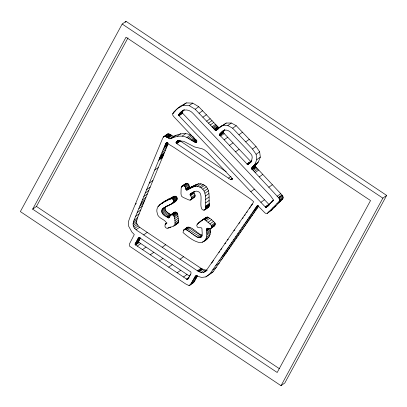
<?xml version="1.0" encoding="UTF-8"?>
<svg xmlns="http://www.w3.org/2000/svg" width="407" height="407" viewBox="0 0 407 407"><rect width="100%" height="100%" fill="white"/><g stroke="black" fill="none" stroke-linecap="round" stroke-linejoin="round"><path stroke-width="0.61" d="M206.731 231.161C205.703 227.243 208.063 228.52 210.383 228.714L214.575 225.793L215.318 223.697C213.441 220.965 210.505 218.483 207.489 216.987C203.5 218.793 199.247 221.718 196.693 225.224L197.192 226.816L197.894 227.482C199.099 228.342 202.081 226.679 201.994 229.034C201.841 231.771 203.124 235.195 200.834 237.291C195.767 240.685 184.376 222.843 183.013 232.529C187.963 236.767 193.844 241.738 200.458 242.735C206.863 241.31 211.813 235.302 210.266 228.627L206.731 231.161C206.96 234.605 207.117 238.548 204.273 241.041M204.38 210.053C206.12 209.529 205.754 207.484 205.733 206.084C205.128 199.944 207.056 191.85 201.083 187.8L204.619 185.271C210.719 189.479 208.618 197.812 209.274 204.121C210.129 207.382 206.329 208.43 204.38 210.053L203.164 210.058L202.203 209.574C198.367 204.746 204.95 191.677 196.26 191.127C194.149 191.926 192.023 192.979 190.186 194.256C189.789 195.782 191.962 196.79 191.712 198.402L190.827 199.868L190.054 200.142L188.721 199.898L183.018 197.344L181.369 196.042L180.978 193.59L181.161 187.79L181.944 186.177L186.548 183.247L188.543 184.076L189.509 187.011L190.15 187.5L196.667 184.376L198.697 183.776L200.992 183.811L204.614 185.266M176.195 142.114L176.994 141.387L179.36 140.873L183.715 141.295L194.648 146.968L201.938 148.713L204.187 149.735L207.356 152.238L231.736 178.001C232.621 178.688 231.573 180.23 230.637 179.589L176.786 143.62C174.791 142.491 177.635 141.005 178.648 140.44M211.045 228.327L211.788 226.231C210.302 223.494 207.097 221.805 204.848 219.846L208.404 217.328M257.784 205.906L256.273 206.99L257.153 205.845L258.094 205.932L264.962 212.922L266.122 213.533L267.226 213.395L279.136 201.465L279.68 199.751L278.785 197.914L251.796 168.92L251.847 167.776L254.818 164.53L258.348 161.996L260.312 157.133L259.651 151.78L256.013 146.51L249.257 139.301L236.192 125.677L231.349 123.011L226.267 123.046L218.783 127.905L216.387 130.347L215.552 130.474L195.197 109.264L189.189 105.642L182.804 105.433L177.299 108.598L173.54 112.449L172.69 113.782L172.751 115.13L173.728 116.585L195.421 139.555C197.644 140.883 196.449 143.702 194.337 141.88C192.201 140.853 190.313 139.387 188.248 138.243C182.367 134.422 175.641 136.487 169.831 138.833C167.76 138.054 164.362 134.396 162.82 137.917L130.505 215.832L128.49 221.484L128.622 226.155L131.837 231.98L134.295 234.58L129.538 243.768L129.594 246.194L185.556 283.888L189.026 285.607L193.605 282.575L197.609 275.712M267.226 213.395L272.197 209.615L276.002 205.774L282.667 198.931L283.211 197.217L282.316 195.38L255.326 166.387L255.377 165.242L258.348 161.996M219.622 134.564C220.162 133.237 221.606 132.387 222.543 131.313C225.208 128.841 229.238 130.388 231.181 132.997C237.754 140.028 244.587 146.835 250.956 154.05C254.065 156.843 250.834 164.423 247.064 164.041L219.816 135.185L219.622 134.564L223.163 131.924L224.043 130.789L220.385 133.46M223.163 131.924L223.412 132.738L251.068 161.793M267.043 206.608L266.203 207.311L265.278 206.965L179.039 115.741C177.905 113.207 182.361 111.376 183.755 109.936M265.695 207.265L269.225 204.731L182.57 113.207L182.336 112.184L183.389 110.684L179.853 113.217M190.827 199.868L194.358 197.329L195.243 195.869L193.64 191.921M133.043 223.936L134.015 220.218L159.147 159.249L165.817 143.406L166.509 142.888L174.191 147.548L217.313 176.307L250.229 198.779L253.566 201.567L253.022 202.91L206.746 269.877L205.189 271.688L203.241 272.558L200.992 272.522L198.051 271.21L143.666 234.905C139.998 231.776 132.982 229.818 133.043 223.936L136.574 221.403L137.546 217.684L168.177 143.64L164.647 146.174M169.495 217.048C169.256 218.64 167.526 217.536 166.845 216.9C162.586 215.547 158.949 209.661 164.637 207.336M171.342 214.998C168.834 213.11 164.225 211.574 165.242 207.641L161.711 210.175M163.121 208.425C166.453 205.571 180.143 202.371 176.475 196.769C173.911 194.892 171.255 198.463 168.819 198.947C163.553 202.03 154.609 205.662 157.275 213.354C157.911 218.513 164.916 219.083 166.478 222.95C164.591 224.369 164.123 227.635 166.967 228.342L169.683 227.645L174.639 225.59C175.305 222.95 175.702 213.416 170.66 214.815L169.551 216.814M174.639 225.59L178.622 222.4L177.757 214.479L177.076 212.922L175.636 212.088L174.191 212.281L167.323 217.216M135.109 244.063L138.436 237.82L139.499 237.683L190.807 271.962L191.122 273.087L187.907 279.014L187.373 279.344L186.61 279.095L135.414 244.872L135.109 244.063L138.639 241.529L140.273 238.37L136.742 240.903M172.563 203.302C174.547 202.131 173.931 198.992 171.662 198.682C167.191 199.791 163.197 202.772 159.234 205.082M254.818 164.53L256.776 159.666L256.12 154.319L252.482 149.043L232.662 128.21L227.818 125.544L222.736 125.58L218.783 127.905M176.18 142.145L178.419 140.512M184.814 184.61L185.475 183.643M190.074 285.109L195.752 275.666L201.602 277.447L205.891 276.872L213.187 271.713L258.252 206.715L254.721 209.249L209.656 274.247M122.181 24.033L20.35 211.584L281.023 385.694L284.819 382.967L386.65 195.416L125.977 21.306L122.181 24.033L382.855 198.143L386.65 195.416M125.371 22.421L125.977 21.306M32.662 209.157L126.007 37.235L370.538 200.565L277.192 372.486L32.662 209.157L36.462 206.435L127.986 37.861M281.023 385.694L382.855 198.143M186.665 228.185C190.654 224.14 197.7 234.839 202.365 235.205L198.835 237.739M254.721 209.249L256.105 207.239L258.119 205.789M173.641 212.993L174.191 212.281M162.078 203.322L162.764 202.549M267.287 206.349L273.535 199.979L270.436 195.706L192.979 113.334C190.41 110.358 185.76 108.72 182.239 111.019M224.176 130.652L224.639 130.169L221.108 132.702M179.604 107.306L180.83 106.064L186.335 102.9L192.72 103.108L198.728 106.731L218.686 127.661L219.526 127.991M222.314 125.371L218.264 128.419M166.809 134.595C168.9 132.372 171.322 135.77 173.362 136.299C179.172 133.954 185.897 131.888 191.778 135.709L188.248 138.243M201.857 220.452L199.603 222.37M177.299 108.598L180.83 106.064M176.073 109.839L177.081 109.117M174.852 111.096L175.86 110.373M182.804 105.433L186.335 102.9M173.636 112.357L174.644 111.635M173.54 112.449L175.056 111.365M172.69 113.782L173.697 113.06M189.189 105.642L192.72 103.108M181.013 111.971L183.537 110.165M183.532 110.358L184.539 109.636M178.871 114.581L182.402 112.047M178.805 114.718L182.336 112.184M178.765 114.866L182.295 112.327M178.749 115.013L182.28 112.48M178.759 115.166L182.29 112.632M178.795 115.323L182.326 112.785M178.851 115.471L182.387 112.937M178.938 115.613L182.468 113.08M179.039 115.741L182.57 113.207M195.197 109.264L198.728 106.731M163.812 136.604L167.343 134.071M163.278 137.128L167.943 133.817M165.125 136.36L168.656 133.827M165.959 136.63L169.49 134.096M199.094 113.263L202.625 110.729M166.738 137.047L170.268 134.513M166.824 137.098L170.355 134.564M166.911 137.154L170.441 134.62M167.053 137.24L170.589 134.707M167.46 137.495L170.991 134.956M167.837 137.749L171.367 135.216M168.376 138.182L171.907 135.648M169.831 138.833L173.362 136.299M171.072 138.701L174.603 136.167M172.624 137.861L176.155 135.328M165.898 143.239L166.911 142.511M165.817 143.406L166.824 142.684M165.725 143.63L167.236 142.542M165.629 143.849L167.145 142.765M165.552 144.032L167.063 142.949M202.89 117.252L206.42 114.718M165.39 144.414L167.409 142.964M165.227 144.795L167.75 142.984M177.279 136.147L180.81 133.613M165.064 145.177L168.091 143.005M164.235 147.176L167.765 144.643M163.818 148.173L167.348 145.64M182.194 136.111L185.724 133.577M163.029 150.066L166.565 147.532M176.368 141.784L177.533 140.893M176.267 141.957L177.778 140.868M162.042 152.432L165.578 149.893M176.073 142.44L178.597 140.629M176.063 142.638L179.09 140.466M176.094 142.832L179.121 140.659M176.165 143.025L179.696 140.491M206.624 121.23L210.154 118.696M176.272 143.198L179.802 140.664L226.195 171.729M176.414 143.356L179.945 140.822M161.04 154.792L164.57 152.259M176.786 143.62L180.316 141.087M160.317 156.446L163.884 153.836M160.297 156.481L163.828 153.948M186.833 137.53L190.364 134.997M160.063 157.061L163.599 154.528M159.829 157.641L163.36 155.108M159.585 158.216L163.115 155.683M208.455 123.179L211.986 120.645M159.417 158.613L162.948 156.079M159.279 158.928L162.815 156.395M159.147 159.249L162.678 156.715M158.715 160.302L162.245 157.768M189.642 139.072L193.177 136.538M210.2 125.035L213.731 122.502M190.98 139.922L194.007 137.749M191.728 140.395L194.755 138.222M192.486 140.868L195.009 139.057M211.95 126.887L215.481 124.354M193.228 141.31L195.752 139.499M212.703 127.681L216.234 125.147M193.783 141.605L196.306 139.794M154.706 170.065L158.237 167.531M194.337 141.88L196.357 140.43M213.395 128.393L216.926 125.86M194.856 142.119L196.876 140.674M195.095 142.231L196.606 141.143M195.335 142.343L196.846 141.254M214.102 129.121L217.633 126.587M195.574 142.46L196.586 141.733M195.909 142.536L196.917 141.814M214.474 129.497L218.004 126.964M214.81 129.843L218.34 127.31M215.155 130.194L218.686 127.661M215.552 130.474L218.579 128.302M216.962 129.757L217.969 129.029M222.736 125.58L226.267 123.046M215.995 130.525L218.193 128.958M227.818 125.544L231.349 123.011M149.359 183.079L152.89 180.545M222.543 131.313L224.557 129.869M222.242 131.583L224.262 130.133M221.667 132.133L224.695 129.96M221.388 132.417L224.918 129.879M220.645 133.191L224.354 130.464M219.983 133.867L223.784 131.059M219.729 134.168L223.382 131.471M219.683 134.259L223.214 131.726M219.653 134.356L223.184 131.822M219.622 134.671L223.153 132.138M219.638 134.778L223.168 132.244M219.668 134.885L223.199 132.351M219.704 134.992L223.234 132.458M219.755 135.093L223.285 132.555M219.816 135.185L223.346 132.651M219.882 135.277L223.412 132.738M220.67 136.106L224.201 133.572M146.683 189.586L150.214 187.052M232.662 128.21L236.192 125.677M145.253 193.035L148.784 190.496M143.829 196.479L147.359 193.946M224.15 139.794L227.681 137.261M135.368 204.192L136.376 203.469M142.399 199.929L145.93 197.395M141.412 202.32L144.943 199.786M140.644 204.197L144.175 201.663M238.99 134.742L242.521 132.209M139.881 206.059L143.412 203.525M138.858 208.572L142.389 206.039M229.467 145.416L232.997 142.882M137.271 212.444L140.802 209.91M135.653 216.341L139.184 213.807M134.015 220.218L137.546 217.684M181.547 186.599L185.979 183.364M181.944 186.177L186.548 183.247M181.283 187.144L182.29 186.421M183.018 185.78L183.628 185.831L187.159 183.298M133.323 222.186L136.854 219.648M245.721 141.834L249.257 139.301M183.628 185.831L184.274 186.06L187.805 183.526M184.274 186.06L185.012 186.61L188.543 184.076M162.032 203.271L165.563 200.737M157.855 206.634L159.371 205.545M165.288 201.48L168.819 198.947M201.058 187.785C196.657 184.519 191.661 187.423 187.627 189.738C186.08 190.903 185.511 188.533 185.5 187.434L189.031 184.9M168.615 199.817L172.146 197.283M235.516 151.816L239.046 149.283M133.16 225.519L136.691 222.98L136.574 221.403M170.157 199.074L173.687 196.54M170.37 198.967L174.13 196.327M170.904 198.733L174.435 196.199M171.662 198.682L175.193 196.149M185.78 188.614L189.316 186.08M172.365 198.911L175.895 196.378M185.872 189.296L189.403 186.757M133.689 226.999L137.22 224.466L136.691 222.98M185.979 189.545L189.509 187.011M186.147 189.769L189.677 187.23M172.944 199.303L176.475 196.769M186.37 189.937L189.901 187.403M186.62 190.033L190.15 187.5M186.879 190.059L190.41 187.525M173.418 199.837L176.948 197.303M187.123 189.998L190.654 187.464M187.627 189.738L191.158 187.205M188.212 189.428L191.743 186.894M188.792 189.123L192.323 186.589M189.56 188.711L193.091 186.177M134.661 228.408L138.192 225.875L139.621 227.233L147.202 232.372L200.982 268.289L204.523 269.989L206.771 270.024L203.241 272.558M190.761 188.075L194.292 185.541M173.753 200.524L177.284 197.99M191.946 187.474L195.477 184.941M193.137 186.91L196.667 184.376M162.256 209.193L164.779 207.382M165.695 206.756L166.707 206.028M165.257 207.27L166.768 206.186M166.326 206.715L168.34 205.265M173.825 201.317L177.355 198.784M167.77 205.962L169.79 204.512M195.167 186.309L198.697 183.776M169.51 205.042L173.041 202.508M173.606 202.035L177.137 199.501M171.235 204.09L176.689 200.193M161.528 211.309L165.059 208.776M136.091 229.767L139.621 227.233M197.461 186.345L200.992 183.811M161.696 212.383L165.227 209.844M162.169 213.365L165.7 210.831M252.482 149.043L256.013 146.51M199.761 187.057L203.291 184.524M190.308 194.088L192.328 192.643M190.186 194.256L192.369 192.669M190.11 194.454L193.203 192.226M192.318 192.974L193.834 191.89M190.084 194.673L193.615 192.14M162.927 214.209L166.458 211.676M193.757 192.114L194.77 191.392M190.115 194.897L193.646 192.363M190.191 195.116L193.722 192.582M163.935 214.957L167.465 212.423M190.634 195.762L194.164 193.228M164.988 215.679L168.518 213.146M191.534 197.344L195.065 194.811M202.839 189.291L206.369 186.757M166.061 216.392L169.597 213.858M191.712 198.402L195.243 195.869M166.845 216.9L170.375 214.367M190.054 200.142L194.887 196.708M138.187 238.248L139.194 237.52M171.525 214.56L175.056 212.027M204.182 191.148L207.712 188.614M169.836 215.883L172.359 214.072M137.82 238.924L139.835 237.474M167.811 217.531L170.335 215.725M143.666 234.905L147.202 232.372M172.105 214.621L175.636 212.088M256.12 154.319L259.651 151.78M137.312 239.855L140.339 237.683M172.436 214.703L175.966 212.169M168.223 217.806L169.734 216.717M168.462 217.898L169.973 216.814M172.741 214.825L176.272 212.291M168.707 217.923L169.714 217.201M173.021 214.982L176.552 212.444M136.177 241.951L139.708 239.413M173.545 215.456L177.076 212.922M135.684 242.852L139.214 240.318M204.996 193.249L208.526 190.715M135.338 243.493L138.868 240.959M135.205 243.732L138.736 241.198M135.139 243.895L138.67 241.361M173.952 216.137L177.483 213.604M135.109 244.236L138.639 241.529M135.144 244.409L138.639 241.702M247.064 164.041L250.646 161.554M247.141 164.113L250.697 161.599M250.849 161.472L251.857 160.745M135.205 244.576L138.675 241.875M247.197 164.158L250.758 161.645M247.263 164.204L251.287 161.401M135.297 244.734L138.736 242.043M247.395 164.275L251.495 161.35M247.466 164.301L250.997 161.767M135.414 244.872L138.945 242.338L189.621 276.216M174.227 217.012L177.757 214.479M247.537 164.326L251.139 161.808M228.464 178.139L230.988 176.328M247.68 164.352L251.541 161.589M247.878 164.347L250.753 162.235M135.556 244.994L139.087 242.46M247.975 164.321L250.336 162.668M165.725 223.819L166.916 222.904M165.384 224.201L166.895 223.112M165.074 224.664L166.081 223.942M205.342 196.082L208.872 193.549M174.496 218.701L178.027 216.168M256.776 159.666L260.312 157.133M137.23 246.113L140.761 243.579M230.637 179.589L232.153 178.5M230.789 179.67L232.305 178.581M230.952 179.716L231.959 178.994M231.11 179.736L232.122 179.014M231.268 179.726L232.28 178.999M231.42 179.685L232.428 178.958M174.791 220.655L178.322 218.121M205.55 199.496L209.081 196.963M253.754 165.725L257.29 163.192M253.22 166.295L256.756 163.762M175.066 222.568L178.597 220.034M252.686 166.87L256.217 164.336M252.452 167.124L255.983 164.591M252.096 167.506L255.627 164.972M251.847 167.776L255.377 165.242M167.882 228.251L169.393 227.162M251.668 168.076L255.199 165.537M251.633 168.498L255.164 165.964M169.683 227.645L170.696 226.918M251.796 168.92L255.326 166.387M175.239 224.043L178.77 221.51M251.923 169.088L255.454 166.549M251.999 169.18L255.53 166.646M252.07 169.266L255.601 166.733M252.177 169.409L255.708 166.87M205.667 202.905L209.198 200.371M175.091 224.934L178.622 222.4M252.299 169.551L255.83 167.018M173.575 226.139L178.169 223.056M252.421 169.688L255.952 167.155M142.496 249.628L146.027 247.095M253.195 170.513L256.725 167.974M205.733 206.084L209.264 203.551M254.177 171.55L257.707 169.012M205.744 206.659L209.274 204.121M205.754 207.229L209.284 204.696M205.764 207.799L209.295 205.265M255.158 172.588L258.689 170.05M205.749 208.399L209.279 205.866M203.79 210.139L204.797 209.417M205.601 208.964L209.132 206.43M204.904 209.814L208.852 206.904M183.816 229.848L187.352 227.315M183.44 230.214L187.795 227.081M184.839 229.523L188.37 226.989M150.264 254.818L153.795 252.284M185.511 229.619L189.041 227.086M259.223 176.953L262.754 174.42M186.238 229.904L189.769 227.371M162.19 247.278L165.725 244.744M187.245 230.53L190.776 227.996M198.326 222.985L206.049 217.43M201.887 220.411L206.695 217.109M197.085 224.181L198.596 223.092M203.164 219.643L203.958 219.521L207.489 216.987M208.359 217.297L204.807 219.816L203.958 219.521M188.736 231.522L192.267 228.983M206.14 220.818L209.671 218.284M190.227 232.514L193.757 229.98M191.697 233.496L195.228 230.962M208.038 222.334L211.569 219.8M250.834 191.687L254.365 189.148M193.264 234.549L196.795 232.015M209.92 223.947L213.451 221.413M159.391 260.918L162.927 258.384M194.851 235.607L198.382 233.074M211.426 225.356L214.957 222.822M206.659 228.866L207.672 228.139M196.444 236.665L199.979 234.132M206.659 229.243L208.17 228.159M206.68 229.894L208.699 228.444M211.788 226.231L215.318 223.697M206.705 230.535L209.732 228.363M211.742 227.035L215.272 224.496M197.721 237.418L201.251 234.885M211.538 227.61L215.069 225.076M210.383 228.714L214.575 225.793M268.778 187.281L272.308 184.747M206.787 232.494L210.317 229.96M199.888 237.698L201.908 236.248M200.834 237.291L201.841 236.569M206.827 233.791L210.358 231.257M206.827 235.068L210.358 232.534M206.614 237.083L210.144 234.549M251.73 204.797L252.737 204.07M250.809 206.135L251.816 205.413M205.744 239.26L209.274 236.726M249.338 208.272L250.346 207.55M202.386 242.231L205.413 240.059M168.737 267.16L172.268 264.626M180.057 259.213L183.588 256.675M246.388 212.556L247.395 211.833M260.912 202.345L264.443 199.812M256.72 206.344L257.728 205.621M256.583 206.542L257.59 205.82M256.451 206.736L257.962 205.647M244.348 215.512L245.355 214.784M255.545 208.048L258.572 205.876M242.302 218.462L243.31 217.74M253.897 210.444L257.428 207.911M252.523 212.444L256.054 209.91M238.914 223.362L239.921 222.634M250.732 215.049L254.263 212.515M277.116 196.296L280.647 193.763M248.926 217.664L252.457 215.13M272.598 200.921L273.606 200.198M271.611 201.923L273.122 200.839M270.624 202.925L272.639 201.48M265.278 206.965L268.808 204.431M269.688 203.882L270.696 203.154M278.413 197.624L281.944 195.085M247.171 220.202L250.702 217.669M265.384 207.071L268.92 204.538M265.456 207.132L269.866 204.004M265.532 207.183L269.063 204.65M278.607 197.756L282.137 195.223M265.613 207.229L269.699 204.329M278.785 197.914L282.316 195.38M265.776 207.295L269.042 205.006M265.863 207.316L268.92 205.133M266.036 207.331L268.64 205.515M266.203 207.311L268.218 205.861M233.857 230.662L234.864 229.94M245.446 222.69L248.977 220.156M279.355 198.672L282.885 196.138M177.152 272.776L180.683 270.243M243.717 225.178L247.247 222.644M279.68 199.751L283.211 197.217M279.528 200.799L283.058 198.265M241.783 227.961L245.314 225.427M279.294 201.246L282.824 198.713M278.943 201.653L282.667 198.931M276.801 203.876L280.337 201.338M239.667 231.013L243.198 228.475M227.335 240.089L228.342 239.367M272.471 208.308L276.002 205.774M237.535 234.081L241.066 231.547M268.666 212.154L272.197 209.615M224.822 243.722L225.829 242.994M235.439 237.113L238.975 234.58M233.364 240.135L236.894 237.602M220.818 249.516L221.825 248.794M183.491 277.009L187.022 274.476M231.303 243.137L234.834 240.603M218.813 252.416L219.821 251.694M229.411 245.889L232.941 243.355M189.835 275.463L190.842 274.74M227.655 248.443L231.186 245.909M197.446 270.823L200.982 268.289M186.61 279.095L189.133 277.284M225.9 250.997L229.431 248.463M198.051 271.21L201.582 268.676M186.874 279.258L188.889 277.813M187.037 279.319L188.553 278.235M187.205 279.35L188.721 278.266M187.373 279.344L188.884 278.261M212.647 261.35L213.66 260.622M198.652 271.566L202.182 269.032M224.257 253.373L227.793 250.839M199.247 271.881L202.778 269.348M211.457 263.085L212.464 262.357M222.726 255.591L226.256 253.057M195.116 276.358L196.632 275.274M221.194 257.789L224.73 255.255M200.992 272.522L204.523 269.989M194.704 277.111L196.723 275.666M194.292 277.864L197.319 275.692M193.656 279.014L197.186 276.48M218.92 261.06L222.451 258.526M205.189 271.688L207.209 270.238M192.699 280.759L196.235 278.225M191.763 282.524L195.294 279.991M215.858 265.486L219.388 262.953M190.924 284.127L194.454 281.593M189.026 285.607L192.053 283.435M212.8 269.953L216.331 267.419M205.891 276.872L213.187 271.713M205.922 239.698L207.804 238.507M176.094 200.768L173.474 202.269M192.557 283.074L193.605 282.575M207.321 207.606L207.911 207.519M36.462 206.435L279.406 368.706M137.22 224.466L138.192 225.875M185.012 186.61L185.5 187.434"/></g></svg>
